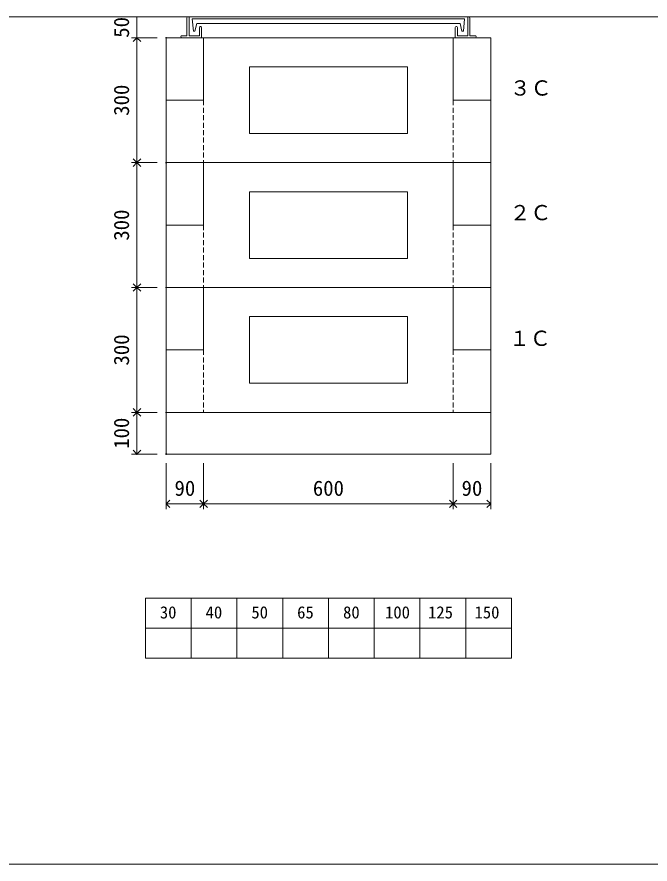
# Model space of a CAD drawing. Units: millimetres, scale not verified. Extents: x -4890 to 18490, y -2303 to 2303.
# Drawn here: x 1846 to 3368, y -1972 to 63 of the extents above; entities that cross this region are included whole.
import ezdxf
from ezdxf.enums import TextEntityAlignment as Align

# ---------------------------------------------------------------- set-up
doc = ezdxf.new("R2010")
doc.units = ezdxf.units.MM
doc.header["$LTSCALE"] = 10
doc.header["$PDMODE"] = 32
doc.header["$PDSIZE"] = 2
for name, pattern in [('DASHED1', [1.8, 1.2, -0.6]), ('USER2', [50.8, 31.75, -6.35, 6.35, -6.35]), ('USER5', [3.185, 0.01, -3.175])]:
    doc.linetypes.add(name, pattern=pattern)
for name, color, linetype, lineweight in [('0-1_Defpoints', 7, 'USER2', 5), ('0-2_waku', 7, 'Continuous', 18), ('0-3_gaikei', 7, 'Continuous', 18), ('0-4_kakure', 7, 'USER5', 18), ('0-5_sunpou', 7, 'Continuous', 5), ('0-8_uchigawa', 6, 'Continuous', 18), ('0-A_futa', 3, 'Continuous', 18), ('0-B_GL', 4, 'Continuous', 18), ('0-D_文字１', 7, 'Continuous', 18)]:
    doc.layers.add(name, color=color, linetype=linetype, lineweight=lineweight)
doc.styles.add('ＭＳ ゴシック', font='')
doc.styles.get('ＭＳ ゴシック').set_extended_font_data('MS Gothic')

# ---------------------------------------------------------------- blocks, each defined once
blk = doc.blocks.new('_Open90')
at = {"layer": '0-5_sunpou'}
blk.add_line((0, 0), (-1, 0), dxfattribs=at)
blk.add_lwpolyline([(-0.5, 0.5), (0, 0), (-0.5, -0.5)], dxfattribs=at)
blk = doc.blocks.new('D64')
at = {"layer": '0-1_Defpoints'}
for p in [(3652.32, 2214.36), (3582.02, 1914.36), (3652.32, 1914.36)]:
    blk.add_point(p, dxfattribs=at)
at = {"layer": '0-5_sunpou'}
for p, q in [((3630.32, 2214.36), (3569.02, 2214.36)), ((3582.02, 2196.36), (3582.02, 1932.36)), ((3630.32, 1914.36), (3569.02, 1914.36))]:
    blk.add_line(p, q, dxfattribs=at)
at = {"layer": '0-5_sunpou', "xscale": 18, "yscale": 18}
for p, rotation in [((3582.02, 2214.36), 90), ((3582.02, 1914.36), 270)]:
    blk.add_blockref('_Open90', p, dxfattribs=dict(at, rotation=rotation))
at = {"layer": '0-5_sunpou', "style": 'ＭＳ ゴシック'}
blk.add_text('300', height=36.66, rotation=90, dxfattribs=at).set_placement((3574.02, 2026.86), align=Align.BOTTOM_LEFT)
blk = doc.blocks.new('D65')
at = {"layer": '0-1_Defpoints'}
for p in [(3652.32, 1614.36), (3582.02, 1314.36), (3652.32, 1314.36)]:
    blk.add_point(p, dxfattribs=at)
at = {"layer": '0-5_sunpou'}
for p, q in [((3630.32, 1614.36), (3569.02, 1614.36)), ((3582.02, 1596.36), (3582.02, 1332.36)), ((3630.32, 1314.36), (3569.02, 1314.36))]:
    blk.add_line(p, q, dxfattribs=at)
at = {"layer": '0-5_sunpou', "xscale": 18, "yscale": 18}
for p, rotation in [((3582.02, 1614.36), 90), ((3582.02, 1314.36), 270)]:
    blk.add_blockref('_Open90', p, dxfattribs=dict(at, rotation=rotation))
at = {"layer": '0-5_sunpou', "style": 'ＭＳ ゴシック'}
blk.add_text('300', height=36.66, rotation=90, dxfattribs=at).set_placement((3574.02, 1426.86), align=Align.BOTTOM_LEFT)
blk = doc.blocks.new('D66')
at = {"layer": '0-1_Defpoints'}
for p in [(3652.32, 1314.36), (3582.02, 1214.36), (3652.32, 1214.36)]:
    blk.add_point(p, dxfattribs=at)
at = {"layer": '0-5_sunpou'}
for p, q in [((3630.32, 1314.36), (3569.02, 1314.36)), ((3582.02, 1296.36), (3582.02, 1232.36)), ((3630.32, 1214.36), (3569.02, 1214.36))]:
    blk.add_line(p, q, dxfattribs=at)
at = {"layer": '0-5_sunpou', "xscale": 18, "yscale": 18}
for p, rotation in [((3582.02, 1314.36), 90), ((3582.02, 1214.36), 270)]:
    blk.add_blockref('_Open90', p, dxfattribs=dict(at, rotation=rotation))
at = {"layer": '0-5_sunpou', "style": 'ＭＳ ゴシック'}
blk.add_text('100', height=36.66, rotation=90, dxfattribs=at).set_placement((3574.02, 1226.86), align=Align.BOTTOM_LEFT)
blk = doc.blocks.new('D62')
at = {"layer": '0-1_Defpoints'}
for p in [(3652.32, 1914.36), (3582.02, 1614.36), (3652.32, 1614.36)]:
    blk.add_point(p, dxfattribs=at)
at = {"layer": '0-5_sunpou'}
for p, q in [((3630.32, 1914.36), (3569.02, 1914.36)), ((3582.02, 1896.36), (3582.02, 1632.36)), ((3630.32, 1614.36), (3569.02, 1614.36))]:
    blk.add_line(p, q, dxfattribs=at)
at = {"layer": '0-5_sunpou', "xscale": 18, "yscale": 18}
for p, rotation in [((3582.02, 1914.36), 90), ((3582.02, 1614.36), 270)]:
    blk.add_blockref('_Open90', p, dxfattribs=dict(at, rotation=rotation))
at = {"layer": '0-5_sunpou', "style": 'ＭＳ ゴシック'}
blk.add_text('300', height=36.66, rotation=90, dxfattribs=at).set_placement((3574.02, 1726.86), align=Align.BOTTOM_LEFT)

msp = doc.modelspace()

# ---------------------------------------------------------------- linework, layer by layer
at = {"layer": '0-2_waku'}
for p, q in [((2155, -1332.58), (2155, -1476.58)), ((2155, -1332.58), (2155, -1476.58)), ((2155, -1332.58), (2155, -1476.58)), ((2155, -1332.58), (2155, -1476.58)), ((2155, -1332.58), (3035, -1332.58)), ((2265, -1332.58), (2265, -1476.58)), ((2375, -1332.58), (2375, -1476.58)), ((2375, -1332.58), (2375, -1476.58)), ((2485, -1332.58), (2485, -1476.58)), ((2595, -1332.58), (2595, -1476.58)), ((2705, -1332.58), (2705, -1476.58)), ((2815, -1332.58), (2815, -1476.58)), ((2925, -1332.58), (2925, -1476.58)), ((3035, -1332.58), (3035, -1476.58)), ((2155, -1404.58), (3035, -1404.58)), ((2155, -1476.58), (3035, -1476.58)), ((-1230, -1971.58), (4890, -1971.58)), ((-1230, -1971.58), (4890, -1971.58)), ((-1230, -1971.58), (4890, -1971.58))]:
    msp.add_line(p, q, dxfattribs=at)
at = {"layer": '0-3_gaikei'}
for p, q in [((2985, 13.42), (2205, 13.42)), ((2205, -136.58), (2205, 13.42)), ((2295, 13.42), (2295, -136.58)), ((2895, -136.58), (2895, 13.42)), ((2985, -136.58), (2985, 13.42)), ((2205, -286.58), (2205, -136.58)), ((2205, -286.58), (2205, -136.58)), ((2295, -136.58), (2205, -136.58)), ((2985, -136.58), (2895, -136.58)), ((2985, -286.58), (2985, -136.58)), ((2985, -286.58), (2985, -136.58)), ((2985, -286.58), (2205, -286.58)), ((2985, -286.58), (2205, -286.58)), ((2985, -286.58), (2205, -286.58)), ((2205, -436.58), (2205, -286.58)), ((2895, -286.58), (2295, -286.58)), ((2295, -286.58), (2295, -436.58)), ((2895, -436.58), (2895, -286.58)), ((2985, -436.58), (2985, -286.58)), ((2205, -586.58), (2205, -436.58)), ((2205, -586.58), (2205, -436.58)), ((2295, -436.58), (2205, -436.58)), ((2985, -436.58), (2895, -436.58)), ((2985, -586.58), (2985, -436.58)), ((2985, -586.58), (2985, -436.58)), ((2205, -736.58), (2205, -586.58)), ((2985, -586.58), (2205, -586.58)), ((2985, -586.58), (2205, -586.58)), ((2895, -586.58), (2295, -586.58)), ((2895, -736.58), (2895, -586.58)), ((2985, -736.58), (2985, -586.58)), ((2205, -886.58), (2205, -736.58)), ((2205, -886.58), (2205, -736.58)), ((2985, -736.58), (2895, -736.58)), ((2985, -886.58), (2985, -736.58)), ((2985, -886.58), (2985, -736.58)), ((2985, -886.58), (2205, -886.58)), ((2985, -886.58), (2205, -886.58)), ((2985, -886.58), (2205, -886.58)), ((2205, -986.58), (2205, -886.58)), ((2985, -986.58), (2985, -886.58)), ((2985, -986.58), (2205, -986.58))]:
    msp.add_line(p, q, dxfattribs=at)
for points in [[(2295, 13.42), (2295, -136.58), (2295, 13.42)], [(2295, -286.58), (2295, -436.58), (2295, -286.58)], [(2295, -586.58), (2295, -736.58), (2205, -736.58)], [(2295, -586.58), (2295, -736.58), (2295, -586.58)]]:
    msp.add_lwpolyline(points, dxfattribs=at)
at = {"layer": '0-4_kakure', "linetype": 'DASHED1', "lineweight": 5}
for p, q in [((2295, -136.58), (2295, -286.58)), ((2895, -136.58), (2895, -286.58)), ((2295, -436.58), (2295, -586.58)), ((2895, -436.58), (2895, -586.58)), ((2295, -736.58), (2295, -886.58)), ((2895, -736.58), (2895, -886.58))]:
    msp.add_line(p, q, dxfattribs=at)
at = {"layer": '0-5_sunpou'}
for p, q in [((2183, 63.42), (2121.7, 63.42)), ((2134.7, 63.42), (2134.7, 13.42)), ((2183, 13.42), (2121.7, 13.42)), ((2183, -286.58), (2121.7, -286.58)), ((2205, -1008.58), (2205, -1119.02)), ((2295, -1008.58), (2295, -1119.02)), ((2295, -1008.58), (2295, -1119.02)), ((2895, -1008.58), (2895, -1119.02)), ((2895, -1008.58), (2895, -1119.02)), ((2985, -1008.58), (2985, -1119.02)), ((2223, -1106.02), (2277, -1106.02)), ((2313, -1106.02), (2877, -1106.02)), ((2913, -1106.02), (2967, -1106.02))]:
    msp.add_line(p, q, dxfattribs=at)
at = {"layer": '0-8_uchigawa'}
for p, q in [((2405, -216.58), (2405, -56.58)), ((2785, -56.58), (2405, -56.58)), ((2785, -216.58), (2785, -56.58)), ((2785, -216.58), (2405, -216.58)), ((2405, -516.58), (2405, -356.58)), ((2785, -356.58), (2405, -356.58)), ((2785, -516.58), (2785, -356.58)), ((2785, -516.58), (2405, -516.58)), ((2405, -816.58), (2405, -656.58)), ((2785, -656.58), (2405, -656.58)), ((2785, -816.58), (2785, -656.58)), ((2785, -816.58), (2405, -816.58))]:
    msp.add_line(p, q, dxfattribs=at)
at = {"layer": '0-A_futa'}
for p, q in [((2255, 61.42), (2255, 18.42)), ((2257, 63.42), (2260, 63.42)), ((2260, 63.42), (2260, 18.42)), ((2930, 63.42), (2930, 18.42)), ((2930, 63.42), (2933, 63.42)), ((2935, 61.42), (2935, 18.42)), ((2267.81, 58.92), (2922.14, 58.92)), ((2267.81, 58.92), (2270.3, 28.92)), ((2278.33, 47.92), (2274.01, 28.92)), ((2278.33, 47.92), (2911.67, 47.92)), ((2911.67, 47.92), (2915.99, 28.92)), ((2922.14, 58.92), (2919.89, 28.92)), ((2270.3, 28.92), (2274.01, 28.92)), ((2285, 38.42), (2285, 18.42)), ((2287, 40.42), (2288, 40.42)), ((2290, 38.42), (2290, 13.42)), ((2900, 38.42), (2900, 13.42)), ((2903, 40.42), (2902, 40.42)), ((2905, 38.42), (2905, 18.42)), ((2919.89, 28.92), (2915.99, 28.92)), ((2240, 16.42), (2240, 15.42)), ((2242, 18.42), (2255, 18.42)), ((2290, 13.42), (2242, 13.42)), ((2260, 18.42), (2285, 18.42)), ((2900, 13.42), (2948, 13.42)), ((2930, 18.42), (2905, 18.42)), ((2948, 18.42), (2935, 18.42)), ((2950, 16.42), (2950, 15.42))]:
    msp.add_line(p, q, dxfattribs=at)
for centre, start, end in [((2257, 61.42), 90, 180), ((2933, 61.42), 0, 90), ((2287, 38.42), 90, 180), ((2288, 38.42), 0, 90), ((2902, 38.42), 90, 180), ((2903, 38.42), 0, 90), ((2242, 16.42), 90, 180), ((2242, 15.42), 180, 270), ((2948, 16.42), 0, 90), ((2948, 15.42), 270, 0)]:
    msp.add_arc(centre, 2, start, end, dxfattribs=at)
at = {"layer": '0-B_GL'}
msp.add_line((-1230, 63.42), (4890, 63.42), dxfattribs=at)

# ---------------------------------------------------------------- block references
at = {"layer": '0-5_sunpou'}
for name in ['D64', 'D62', 'D65', 'D66']:
    msp.add_blockref(name, (-1447.32, -2200.94), dxfattribs=at)
at = {"layer": '0-5_sunpou', "xscale": 18, "yscale": 18, "rotation": 180}
for p in [(2205, -1106.02), (2295, -1106.02), (2895, -1106.02)]:
    msp.add_blockref('_Open90', p, dxfattribs=at)
at = {"layer": '0-5_sunpou', "xscale": 18, "yscale": 18}
for p in [(2295, -1106.02), (2895, -1106.02), (2985, -1106.02)]:
    msp.add_blockref('_Open90', p, dxfattribs=at)

# ---------------------------------------------------------------- texts
at = {"layer": '0-5_sunpou', "style": 'ＭＳ ゴシック'}
msp.add_text('50', height=36.66, rotation=90, dxfattribs=at).set_placement((2126.7, 13.42), align=Align.BOTTOM_LEFT)
for s, p in [('90', (2225, -1098.02)), ('600', (2557.5, -1098.02)), ('90', (2915, -1098.02))]:
    msp.add_text(s, height=36.66, dxfattribs=at).set_placement(p, align=Align.BOTTOM_LEFT)
at = {"layer": '0-D_文字１', "style": 'ＭＳ ゴシック'}
for s, height, p in [('３Ｃ', 36.66, (3031.17, -136.58)), ('２Ｃ', 36.66, (3030.54, -436.02)), ('１Ｃ', 36.66, (3029.23, -737.88)), ('30', 29.33, (2189.77, -1390.39)), ('40', 29.33, (2299.77, -1390.39)), ('50', 29.33, (2409.77, -1390.39)), ('65', 29.33, (2519.77, -1390.39)), ('80', 29.33, (2630.18, -1390.39)), ('100', 29.33, (2731.05, -1390.39)), ('125', 29.33, (2834.44, -1390.39)), ('150', 29.33, (2946.2, -1390.39))]:
    msp.add_text(s, height=height, dxfattribs=at).set_placement(p, align=Align.BOTTOM_LEFT)

doc.saveas('drawing.dxf')
